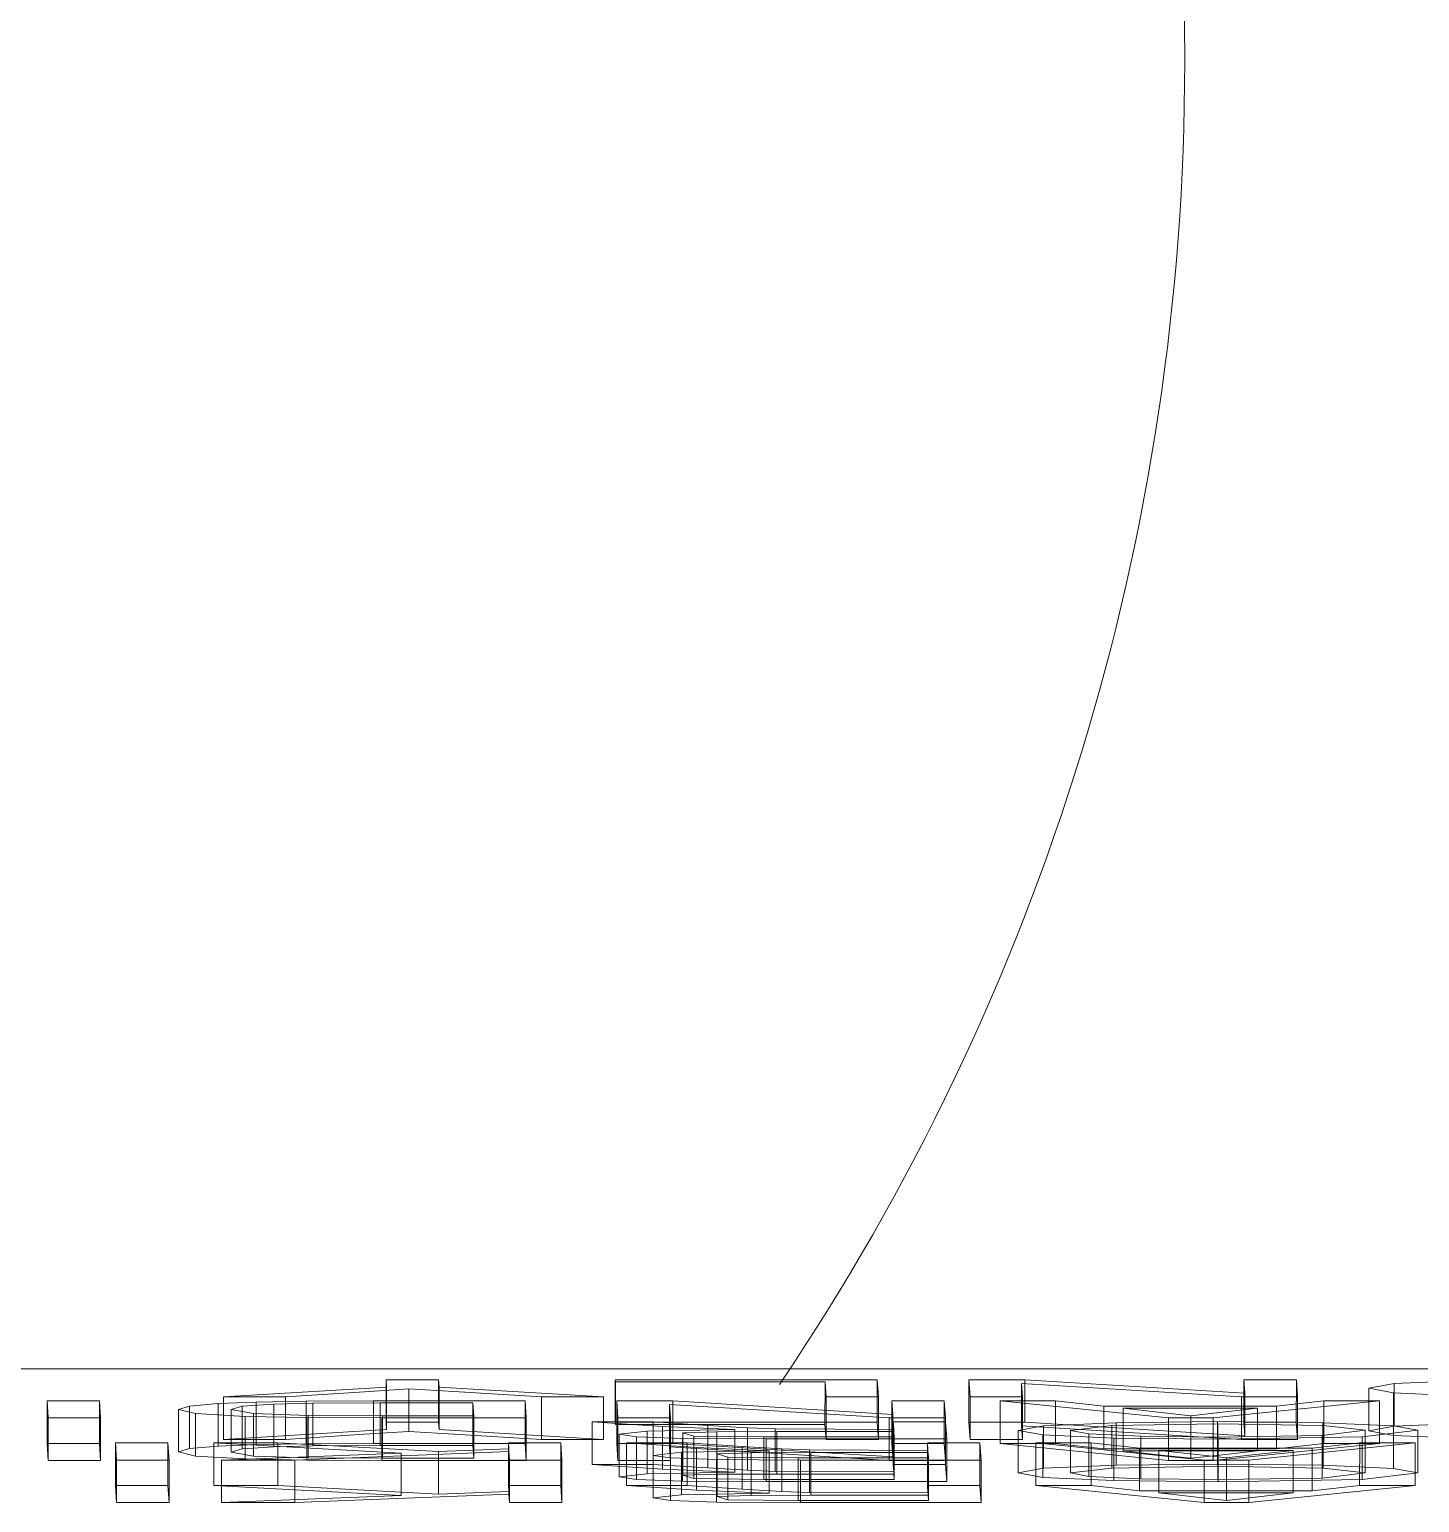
# Model space of a CAD drawing. Header units: metres. Extents: x -55 to 260, y -121 to 64.
# Drawn here: x 11.597 to 11.6558, y 19.6946 to 19.7569 of the extents above; entities that cross this region are included whole.
import ezdxf

# ---------------------------------------------------------------- set-up
doc = ezdxf.new("R2010")
doc.units = ezdxf.units.M
doc.layers.add('0-1', color=7, linetype='Continuous', lineweight=5)
doc.layers.add('45ESTAC-1', color=253, linetype='Continuous', lineweight=5)

# ---------------------------------------------------------------- blocks, each defined once
blk = doc.blocks.new('Sign - SpeedLimit_Handicap - Handicap-V264-A1 _ A700')
at = {"layer": '45ESTAC-1'}
for p, q in [((11.654283, 19.70023), (11.409484, 19.70023)), ((11.612084, 19.697964), (11.612085, 19.699763)), ((11.6143, 19.699763), (11.612085, 19.699763)), ((11.612085, 19.699763), (11.612106, 19.699457)), ((11.614321, 19.699457), (11.6143, 19.699763)), ((11.6143, 19.699763), (11.6143, 19.697964)), ((11.632854, 19.699763), (11.621777, 19.699763)), ((11.621777, 19.699763), (11.621783, 19.699672)), ((11.621777, 19.697964), (11.621777, 19.699763)), ((11.621783, 19.699672), (11.630645, 19.699672)), ((11.621783, 19.697874), (11.621783, 19.699672)), ((11.630644, 19.697874), (11.630645, 19.699672)), ((11.630645, 19.699672), (11.630688, 19.699041)), ((11.632854, 19.699763), (11.632853, 19.697964)), ((11.632904, 19.699041), (11.632854, 19.699763)), ((11.63673, 19.697964), (11.636731, 19.699763)), ((11.639102, 19.699763), (11.636731, 19.699763)), ((11.636731, 19.699763), (11.636781, 19.699041)), ((11.648401, 19.699191), (11.639102, 19.699763)), ((11.639102, 19.697964), (11.639102, 19.699763)), ((11.650577, 19.699763), (11.648361, 19.699763)), ((11.648361, 19.699763), (11.648401, 19.699191)), ((11.648361, 19.697964), (11.648361, 19.699763)), ((11.650577, 19.699763), (11.650576, 19.697964)), ((11.650627, 19.699041), (11.650577, 19.699763)), ((11.657781, 19.699729), (11.654718, 19.699599)), ((11.605211, 19.697243), (11.605212, 19.699041)), ((11.612106, 19.699457), (11.605212, 19.699041)), ((11.605212, 19.699041), (11.607825, 19.699041)), ((11.607825, 19.699041), (11.611164, 19.699255)), ((11.607825, 19.697243), (11.607825, 19.699041)), ((11.611164, 19.699255), (11.61305, 19.699376)), ((11.612106, 19.697658), (11.612106, 19.699457)), ((11.61305, 19.699376), (11.614949, 19.699263)), ((11.61305, 19.697578), (11.61305, 19.699376)), ((11.621273, 19.699041), (11.614321, 19.699457)), ((11.614321, 19.697658), (11.614321, 19.699457)), ((11.614949, 19.699263), (11.61866, 19.699041)), ((11.618659, 19.697243), (11.61866, 19.699041)), ((11.61866, 19.699041), (11.621273, 19.699041)), ((11.621273, 19.697243), (11.621273, 19.699041)), ((11.630688, 19.699041), (11.632904, 19.699041)), ((11.630688, 19.697243), (11.630688, 19.699041)), ((11.632904, 19.697243), (11.632904, 19.699041)), ((11.63678, 19.697243), (11.636781, 19.699041)), ((11.636781, 19.699041), (11.638996, 19.699041)), ((11.638996, 19.699041), (11.638956, 19.699613)), ((11.638956, 19.699613), (11.648256, 19.699041)), ((11.638956, 19.697814), (11.638956, 19.699613)), ((11.638996, 19.697243), (11.638996, 19.699041)), ((11.648255, 19.697243), (11.648256, 19.699041)), ((11.648256, 19.699041), (11.650627, 19.699041)), ((11.648401, 19.697392), (11.648401, 19.699191)), ((11.650627, 19.697243), (11.650627, 19.699041)), ((11.654718, 19.699599), (11.653648, 19.699403)), ((11.653648, 19.699403), (11.654691, 19.69921)), ((11.653648, 19.697605), (11.653648, 19.699403)), ((11.654691, 19.69921), (11.657694, 19.699077)), ((11.654691, 19.697411), (11.654691, 19.69921)), ((11.654718, 19.6978), (11.654718, 19.699599)), ((11.599962, 19.698872), (11.597746, 19.698872)), ((11.597746, 19.698872), (11.597797, 19.698151)), ((11.597746, 19.697073), (11.597746, 19.698872)), ((11.600012, 19.698151), (11.599962, 19.698872)), ((11.599962, 19.698872), (11.599962, 19.697073)), ((11.603772, 19.698653), (11.60331, 19.698507)), ((11.60331, 19.698507), (11.604019, 19.698336)), ((11.60331, 19.696709), (11.60331, 19.698507)), ((11.604976, 19.698758), (11.603772, 19.698653)), ((11.603772, 19.696854), (11.603772, 19.698653)), ((11.60659, 19.698823), (11.604976, 19.698758)), ((11.604976, 19.69696), (11.604976, 19.698758)), ((11.605525, 19.696707), (11.605526, 19.698506)), ((11.605526, 19.698506), (11.605999, 19.698642)), ((11.606483, 19.698335), (11.605526, 19.698506)), ((11.605998, 19.696844), (11.605999, 19.698642)), ((11.605999, 19.698642), (11.60734, 19.698732)), ((11.606589, 19.697025), (11.60659, 19.698823)), ((11.608705, 19.69886), (11.60659, 19.698823)), ((11.60734, 19.698732), (11.608982, 19.698769)), ((11.60734, 19.696933), (11.60734, 19.698732)), ((11.611554, 19.698872), (11.608705, 19.69886)), ((11.608705, 19.697061), (11.608705, 19.69886)), ((11.608982, 19.698769), (11.611832, 19.698782)), ((11.608982, 19.69697), (11.608982, 19.698769)), ((11.611553, 19.697073), (11.611554, 19.698872)), ((11.617962, 19.698872), (11.611554, 19.698872)), ((11.611832, 19.698782), (11.615753, 19.698782)), ((11.611832, 19.696983), (11.611832, 19.698782)), ((11.615753, 19.698782), (11.615752, 19.696983)), ((11.615753, 19.698782), (11.61579, 19.698241)), ((11.618012, 19.698151), (11.617962, 19.698872)), ((11.617962, 19.698872), (11.617962, 19.697073)), ((11.621838, 19.697073), (11.621839, 19.698872)), ((11.62421, 19.698872), (11.621839, 19.698872)), ((11.621839, 19.698872), (11.621889, 19.698151)), ((11.624104, 19.698151), (11.624064, 19.698722)), ((11.624064, 19.698722), (11.633364, 19.698151)), ((11.624064, 19.696924), (11.624064, 19.698722)), ((11.633509, 19.6983), (11.62421, 19.698872)), ((11.62421, 19.697073), (11.62421, 19.698872)), ((11.635685, 19.698872), (11.633469, 19.698872)), ((11.633469, 19.698872), (11.633509, 19.6983)), ((11.633469, 19.697073), (11.633469, 19.698872)), ((11.635735, 19.698151), (11.635685, 19.698872)), ((11.635685, 19.698872), (11.635685, 19.697073)), ((11.638051, 19.697073), (11.638052, 19.698872)), ((11.640392, 19.698872), (11.638052, 19.698872)), ((11.638052, 19.698872), (11.645176, 19.698151)), ((11.642437, 19.698647), (11.640392, 19.698872)), ((11.640392, 19.697073), (11.640392, 19.698872)), ((11.649737, 19.698647), (11.642437, 19.698647)), ((11.642437, 19.696848), (11.642437, 19.698647)), ((11.644862, 19.698379), (11.643253, 19.698556)), ((11.643253, 19.698556), (11.64893, 19.698556)), ((11.643253, 19.696758), (11.643253, 19.698556)), ((11.647063, 19.698151), (11.654087, 19.698872)), ((11.64893, 19.698556), (11.647208, 19.698363)), ((11.64893, 19.698556), (11.648929, 19.696758)), ((11.651746, 19.698872), (11.649737, 19.698647)), ((11.649737, 19.696848), (11.649737, 19.698647)), ((11.654087, 19.698872), (11.651746, 19.698872)), ((11.651746, 19.697073), (11.651746, 19.698872)), ((11.654087, 19.698872), (11.654087, 19.697073)), ((11.597796, 19.696352), (11.597797, 19.698151)), ((11.597797, 19.698151), (11.600012, 19.698151)), ((11.600012, 19.696352), (11.600012, 19.698151)), ((11.604019, 19.698336), (11.606126, 19.698213)), ((11.604019, 19.696537), (11.604019, 19.698336)), ((11.606126, 19.698213), (11.608734, 19.698161)), ((11.606126, 19.696414), (11.606126, 19.698213)), ((11.608788, 19.698255), (11.606483, 19.698335)), ((11.606483, 19.696537), (11.606483, 19.698335)), ((11.608734, 19.698161), (11.611898, 19.698151)), ((11.608734, 19.696362), (11.608734, 19.698161)), ((11.611931, 19.698241), (11.608788, 19.698255)), ((11.608788, 19.696457), (11.608788, 19.698255)), ((11.611898, 19.698151), (11.618012, 19.698151)), ((11.611898, 19.696352), (11.611898, 19.698151)), ((11.61193, 19.696442), (11.611931, 19.698241)), ((11.61579, 19.698241), (11.611931, 19.698241)), ((11.612106, 19.697658), (11.612084, 19.697964)), ((11.612084, 19.697964), (11.6143, 19.697964)), ((11.6143, 19.697964), (11.614321, 19.697658)), ((11.61579, 19.696442), (11.61579, 19.698241)), ((11.618012, 19.696352), (11.618012, 19.698151)), ((11.623376, 19.697981), (11.620801, 19.697981)), ((11.620801, 19.697981), (11.62377, 19.697786)), ((11.620801, 19.696183), (11.620801, 19.697981)), ((11.621783, 19.697874), (11.621777, 19.697964)), ((11.621777, 19.697964), (11.632853, 19.697964)), ((11.630644, 19.697874), (11.621783, 19.697874)), ((11.621889, 19.698151), (11.624104, 19.698151)), ((11.621889, 19.696352), (11.621889, 19.698151)), ((11.625693, 19.697832), (11.623376, 19.697981)), ((11.623376, 19.696183), (11.623376, 19.697981)), ((11.62377, 19.697786), (11.626834, 19.697654)), ((11.62377, 19.695987), (11.62377, 19.697786)), ((11.624104, 19.696352), (11.624104, 19.698151)), ((11.625692, 19.696033), (11.625693, 19.697832)), ((11.627365, 19.697733), (11.625693, 19.697832)), ((11.630688, 19.697243), (11.630644, 19.697874)), ((11.632853, 19.697964), (11.632904, 19.697243)), ((11.633364, 19.698151), (11.635735, 19.698151)), ((11.633364, 19.696352), (11.633364, 19.698151)), ((11.633509, 19.696502), (11.633509, 19.6983)), ((11.635747, 19.697981), (11.633531, 19.697981)), ((11.633531, 19.697981), (11.633553, 19.697666)), ((11.633531, 19.696183), (11.633531, 19.697981)), ((11.635735, 19.696352), (11.635735, 19.698151)), ((11.635747, 19.697981), (11.635746, 19.696183)), ((11.635797, 19.69726), (11.635747, 19.697981)), ((11.63678, 19.697243), (11.63673, 19.697964)), ((11.63673, 19.697964), (11.639102, 19.697964)), ((11.639888, 19.697818), (11.638818, 19.697622)), ((11.648255, 19.697243), (11.638956, 19.697814)), ((11.638956, 19.697814), (11.638996, 19.697243)), ((11.639102, 19.697964), (11.648401, 19.697392)), ((11.642951, 19.697948), (11.639888, 19.697818)), ((11.639888, 19.696019), (11.639888, 19.697818)), ((11.641033, 19.697621), (11.642778, 19.697829)), ((11.642777, 19.696031), (11.642778, 19.697829)), ((11.642778, 19.697829), (11.647257, 19.697902)), ((11.647238, 19.697993), (11.642951, 19.697948)), ((11.642951, 19.69615), (11.642951, 19.697948)), ((11.646113, 19.698241), (11.644862, 19.698379)), ((11.645176, 19.698151), (11.647063, 19.698151)), ((11.645176, 19.696352), (11.645176, 19.698151)), ((11.647208, 19.698363), (11.646113, 19.698241)), ((11.646113, 19.696442), (11.646113, 19.698241)), ((11.647062, 19.696352), (11.647063, 19.698151)), ((11.651698, 19.697944), (11.647238, 19.697993)), ((11.647238, 19.696194), (11.647238, 19.697993)), ((11.647257, 19.697902), (11.651708, 19.69783)), ((11.647257, 19.696104), (11.647257, 19.697902)), ((11.648401, 19.697392), (11.648361, 19.697964)), ((11.648361, 19.697964), (11.650576, 19.697964)), ((11.650576, 19.697964), (11.650627, 19.697243)), ((11.654684, 19.69781), (11.651698, 19.697944)), ((11.651698, 19.696145), (11.651698, 19.697944)), ((11.651708, 19.69783), (11.653494, 19.697631)), ((11.651708, 19.696031), (11.651708, 19.69783)), ((11.653648, 19.697605), (11.654718, 19.6978)), ((11.655709, 19.69763), (11.654684, 19.69781)), ((11.654684, 19.696011), (11.654684, 19.69781)), ((11.654718, 19.6978), (11.657781, 19.697931)), ((11.605211, 19.697243), (11.612106, 19.697658)), ((11.607825, 19.697243), (11.605211, 19.697243)), ((11.611163, 19.697457), (11.607825, 19.697243)), ((11.61305, 19.697578), (11.611163, 19.697457)), ((11.614949, 19.697465), (11.61305, 19.697578)), ((11.614321, 19.697658), (11.621273, 19.697243)), ((11.618659, 19.697243), (11.614949, 19.697465)), ((11.621273, 19.697243), (11.618659, 19.697243)), ((11.623129, 19.697587), (11.621937, 19.697457)), ((11.621937, 19.697457), (11.622669, 19.697348)), ((11.621937, 19.695659), (11.621937, 19.697457)), ((11.622669, 19.697348), (11.624612, 19.697279)), ((11.622669, 19.69555), (11.622669, 19.697348)), ((11.623128, 19.695789), (11.623129, 19.697587)), ((11.626834, 19.697654), (11.623129, 19.697587)), ((11.624612, 19.697279), (11.62816, 19.69726)), ((11.624612, 19.695481), (11.624612, 19.697279)), ((11.624639, 19.697522), (11.626073, 19.697563)), ((11.625094, 19.697381), (11.624639, 19.697522)), ((11.624639, 19.695723), (11.624639, 19.697522)), ((11.628058, 19.69735), (11.625094, 19.697381)), ((11.625094, 19.695583), (11.625094, 19.697381)), ((11.626072, 19.695764), (11.626073, 19.697563)), ((11.626073, 19.697563), (11.628601, 19.697576)), ((11.626834, 19.695856), (11.626834, 19.697654)), ((11.628539, 19.697686), (11.627365, 19.697733)), ((11.627365, 19.695934), (11.627365, 19.697733)), ((11.633575, 19.69735), (11.628058, 19.69735)), ((11.628058, 19.695552), (11.628058, 19.69735)), ((11.62816, 19.69726), (11.635797, 19.69726)), ((11.62816, 19.695461), (11.62816, 19.69726)), ((11.633553, 19.697666), (11.628539, 19.697686)), ((11.628539, 19.695888), (11.628539, 19.697686)), ((11.628601, 19.697576), (11.633559, 19.697576)), ((11.628601, 19.695777), (11.628601, 19.697576)), ((11.632904, 19.697243), (11.630688, 19.697243)), ((11.633553, 19.695867), (11.633553, 19.697666)), ((11.633559, 19.697576), (11.633575, 19.69735)), ((11.633559, 19.697576), (11.633559, 19.695777)), ((11.633575, 19.695552), (11.633575, 19.69735)), ((11.635797, 19.695461), (11.635797, 19.69726)), ((11.638996, 19.697243), (11.63678, 19.697243)), ((11.638818, 19.697622), (11.639861, 19.697429)), ((11.638818, 19.695823), (11.638818, 19.697622)), ((11.639861, 19.697429), (11.642864, 19.697296)), ((11.639861, 19.69563), (11.639861, 19.697429)), ((11.641796, 19.697472), (11.641033, 19.697621)), ((11.641033, 19.695823), (11.641033, 19.697621)), ((11.644003, 19.697374), (11.641796, 19.697472)), ((11.641796, 19.695674), (11.641796, 19.697472)), ((11.642864, 19.697296), (11.647277, 19.697249)), ((11.642864, 19.695498), (11.642864, 19.697296)), ((11.647258, 19.697339), (11.644003, 19.697374)), ((11.644003, 19.695575), (11.644003, 19.697374)), ((11.647257, 19.69554), (11.647258, 19.697339)), ((11.651662, 19.697406), (11.647258, 19.697339)), ((11.647277, 19.697249), (11.653366, 19.69735)), ((11.647277, 19.69545), (11.647277, 19.697249)), ((11.650627, 19.697243), (11.648255, 19.697243)), ((11.653494, 19.697631), (11.651662, 19.697406)), ((11.651662, 19.695608), (11.651662, 19.697406)), ((11.653366, 19.69735), (11.655709, 19.69763)), ((11.653366, 19.695551), (11.653366, 19.69735)), ((11.653494, 19.697631), (11.653494, 19.695833)), ((11.654691, 19.697411), (11.653648, 19.697605)), ((11.657694, 19.697279), (11.654691, 19.697411)), ((11.655709, 19.69763), (11.655709, 19.695832)), ((11.597796, 19.696352), (11.597746, 19.697073)), ((11.597746, 19.697073), (11.599962, 19.697073)), ((11.599962, 19.697073), (11.600012, 19.696352)), ((11.602855, 19.697091), (11.600639, 19.697091)), ((11.600639, 19.697091), (11.600689, 19.696369)), ((11.600639, 19.695292), (11.600639, 19.697091)), ((11.602905, 19.696369), (11.602855, 19.697091)), ((11.602855, 19.697091), (11.602855, 19.695292)), ((11.60331, 19.696709), (11.603772, 19.696854)), ((11.604019, 19.696537), (11.60331, 19.696709)), ((11.603772, 19.696854), (11.604976, 19.69696)), ((11.606126, 19.696414), (11.604019, 19.696537)), ((11.607502, 19.697091), (11.604793, 19.697091)), ((11.604793, 19.697091), (11.612728, 19.696666)), ((11.604793, 19.695292), (11.604793, 19.697091)), ((11.604976, 19.69696), (11.606589, 19.697025)), ((11.612728, 19.696666), (11.60512, 19.696369)), ((11.605998, 19.696844), (11.605525, 19.696707)), ((11.605525, 19.696707), (11.606483, 19.696537)), ((11.60734, 19.696933), (11.605998, 19.696844)), ((11.606483, 19.696537), (11.608788, 19.696457)), ((11.606589, 19.697025), (11.608705, 19.697061)), ((11.608982, 19.69697), (11.60734, 19.696933)), ((11.614294, 19.696727), (11.607502, 19.697091)), ((11.607502, 19.695292), (11.607502, 19.697091)), ((11.608218, 19.696369), (11.61728, 19.696723)), ((11.608705, 19.697061), (11.611553, 19.697073)), ((11.611832, 19.696983), (11.608982, 19.69697)), ((11.611553, 19.697073), (11.617962, 19.697073)), ((11.615752, 19.696983), (11.611832, 19.696983)), ((11.612728, 19.694867), (11.612728, 19.696666)), ((11.617272, 19.696843), (11.614294, 19.696727)), ((11.614294, 19.694928), (11.614294, 19.696727)), ((11.61579, 19.696442), (11.615752, 19.696983)), ((11.617254, 19.695292), (11.617255, 19.697091)), ((11.61947, 19.697091), (11.617255, 19.697091)), ((11.617255, 19.697091), (11.617272, 19.696843)), ((11.617272, 19.695044), (11.617272, 19.696843)), ((11.61728, 19.696723), (11.617305, 19.696369)), ((11.61728, 19.694924), (11.61728, 19.696723)), ((11.617962, 19.697073), (11.618012, 19.696352)), ((11.61952, 19.696369), (11.61947, 19.697091)), ((11.61947, 19.697091), (11.61947, 19.695292)), ((11.621889, 19.696352), (11.621838, 19.697073)), ((11.621838, 19.697073), (11.62421, 19.697073)), ((11.624822, 19.697091), (11.622248, 19.697091)), ((11.622248, 19.697091), (11.625217, 19.696895)), ((11.622248, 19.695292), (11.622248, 19.697091)), ((11.624575, 19.696697), (11.623383, 19.696567)), ((11.623383, 19.696567), (11.624116, 19.696458)), ((11.623383, 19.694768), (11.623383, 19.696567)), ((11.633364, 19.696352), (11.624064, 19.696924)), ((11.624064, 19.696924), (11.624104, 19.696352)), ((11.62421, 19.697073), (11.633509, 19.696502)), ((11.628281, 19.696764), (11.624575, 19.696697)), ((11.624575, 19.694898), (11.624575, 19.696697)), ((11.627139, 19.696941), (11.624822, 19.697091)), ((11.624822, 19.695292), (11.624822, 19.697091)), ((11.625217, 19.696895), (11.628281, 19.696764)), ((11.625217, 19.695097), (11.625217, 19.696895)), ((11.626085, 19.696631), (11.627519, 19.696672)), ((11.626541, 19.696491), (11.626085, 19.696631)), ((11.626085, 19.694833), (11.626085, 19.696631)), ((11.628812, 19.696842), (11.627139, 19.696941)), ((11.627139, 19.695143), (11.627139, 19.696941)), ((11.627519, 19.696672), (11.630047, 19.696685)), ((11.627519, 19.694874), (11.627519, 19.696672)), ((11.628281, 19.694965), (11.628281, 19.696764)), ((11.629985, 19.696796), (11.628812, 19.696842)), ((11.628812, 19.695044), (11.628812, 19.696842)), ((11.635, 19.696775), (11.629985, 19.696796)), ((11.629985, 19.694997), (11.629985, 19.696796)), ((11.630047, 19.696685), (11.635006, 19.696685)), ((11.630047, 19.694886), (11.630047, 19.696685)), ((11.633509, 19.696502), (11.633469, 19.697073)), ((11.633469, 19.697073), (11.635685, 19.697073)), ((11.634977, 19.695292), (11.634978, 19.697091)), ((11.637193, 19.697091), (11.634978, 19.697091)), ((11.634978, 19.697091), (11.635, 19.696775)), ((11.634999, 19.694977), (11.635, 19.696775)), ((11.635006, 19.696685), (11.635022, 19.69646)), ((11.635006, 19.696685), (11.635006, 19.694886)), ((11.635685, 19.697073), (11.635735, 19.696352)), ((11.637243, 19.696369), (11.637193, 19.697091)), ((11.637193, 19.697091), (11.637193, 19.695292)), ((11.645176, 19.696352), (11.638051, 19.697073)), ((11.638051, 19.697073), (11.640392, 19.697073)), ((11.641901, 19.697091), (11.63956, 19.697091)), ((11.63956, 19.697091), (11.646685, 19.696369)), ((11.63956, 19.695292), (11.63956, 19.697091)), ((11.640392, 19.697073), (11.642437, 19.696848)), ((11.643946, 19.696865), (11.641901, 19.697091)), ((11.641901, 19.695292), (11.641901, 19.697091)), ((11.642437, 19.696848), (11.649737, 19.696848)), ((11.648929, 19.696758), (11.643253, 19.696758)), ((11.643253, 19.696758), (11.644862, 19.69658)), ((11.651245, 19.696865), (11.643946, 19.696865)), ((11.643946, 19.695067), (11.643946, 19.696865)), ((11.64637, 19.696598), (11.644761, 19.696775)), ((11.644761, 19.696775), (11.650438, 19.696775)), ((11.644761, 19.694977), (11.644761, 19.696775)), ((11.644862, 19.69658), (11.646113, 19.696442)), ((11.646113, 19.696442), (11.647208, 19.696565)), ((11.647622, 19.69646), (11.64637, 19.696598)), ((11.654087, 19.697073), (11.647062, 19.696352)), ((11.647208, 19.696565), (11.648929, 19.696758)), ((11.648716, 19.696582), (11.647622, 19.69646)), ((11.648571, 19.696369), (11.655595, 19.697091)), ((11.650438, 19.696775), (11.648716, 19.696582)), ((11.649737, 19.696848), (11.651746, 19.697073)), ((11.650438, 19.696775), (11.650438, 19.694977)), ((11.653255, 19.697091), (11.651245, 19.696865)), ((11.651245, 19.695067), (11.651245, 19.696865)), ((11.651746, 19.697073), (11.654087, 19.697073)), ((11.653254, 19.695292), (11.653255, 19.697091)), ((11.655595, 19.697091), (11.653255, 19.697091)), ((11.655595, 19.697091), (11.655595, 19.695292)), ((11.600012, 19.696352), (11.597796, 19.696352)), ((11.600689, 19.696369), (11.602905, 19.696369)), ((11.600689, 19.694571), (11.600689, 19.696369)), ((11.602905, 19.694571), (11.602905, 19.696369)), ((11.60512, 19.696369), (11.608218, 19.696369)), ((11.60512, 19.694571), (11.60512, 19.696369)), ((11.608734, 19.696362), (11.606126, 19.696414)), ((11.608218, 19.694571), (11.608218, 19.696369)), ((11.611898, 19.696352), (11.608734, 19.696362)), ((11.608788, 19.696457), (11.61193, 19.696442)), ((11.618012, 19.696352), (11.611898, 19.696352)), ((11.61193, 19.696442), (11.61579, 19.696442)), ((11.617305, 19.696369), (11.61952, 19.696369)), ((11.617305, 19.694571), (11.617305, 19.696369)), ((11.61952, 19.694571), (11.61952, 19.696369)), ((11.62377, 19.695987), (11.620801, 19.696183)), ((11.620801, 19.696183), (11.623376, 19.696183)), ((11.624104, 19.696352), (11.621889, 19.696352)), ((11.623376, 19.696183), (11.625692, 19.696033)), ((11.626834, 19.695856), (11.62377, 19.695987)), ((11.624116, 19.696458), (11.626059, 19.696389)), ((11.624116, 19.694659), (11.624116, 19.696458)), ((11.625692, 19.696033), (11.627365, 19.695934)), ((11.626059, 19.696389), (11.629606, 19.696369)), ((11.626059, 19.69459), (11.626059, 19.696389)), ((11.629505, 19.69646), (11.626541, 19.696491)), ((11.626541, 19.694692), (11.626541, 19.696491)), ((11.627365, 19.695934), (11.628539, 19.695888)), ((11.635022, 19.69646), (11.629505, 19.69646)), ((11.629505, 19.694661), (11.629505, 19.69646)), ((11.629606, 19.696369), (11.637243, 19.696369)), ((11.629606, 19.694571), (11.629606, 19.696369)), ((11.635735, 19.696352), (11.633364, 19.696352)), ((11.633553, 19.695867), (11.633531, 19.696183)), ((11.633531, 19.696183), (11.635746, 19.696183)), ((11.635021, 19.694661), (11.635022, 19.69646)), ((11.635746, 19.696183), (11.635797, 19.695461)), ((11.637243, 19.694571), (11.637243, 19.696369)), ((11.638818, 19.695823), (11.639888, 19.696019)), ((11.639888, 19.696019), (11.642951, 19.69615)), ((11.642777, 19.696031), (11.641033, 19.695823)), ((11.647257, 19.696104), (11.642777, 19.696031)), ((11.642951, 19.69615), (11.647238, 19.696194)), ((11.647062, 19.696352), (11.645176, 19.696352)), ((11.646684, 19.694571), (11.646685, 19.696369)), ((11.646685, 19.696369), (11.648571, 19.696369)), ((11.647238, 19.696194), (11.651698, 19.696145)), ((11.651708, 19.696031), (11.647257, 19.696104)), ((11.647621, 19.694661), (11.647622, 19.69646)), ((11.648571, 19.694571), (11.648571, 19.696369)), ((11.651698, 19.696145), (11.654684, 19.696011)), ((11.653494, 19.695833), (11.651708, 19.696031)), ((11.654684, 19.696011), (11.655709, 19.695832)), ((11.600689, 19.694571), (11.600639, 19.695292)), ((11.600639, 19.695292), (11.602855, 19.695292)), ((11.602855, 19.695292), (11.602905, 19.694571)), ((11.612728, 19.694867), (11.604793, 19.695292)), ((11.604793, 19.695292), (11.607502, 19.695292)), ((11.607502, 19.695292), (11.614294, 19.694928)), ((11.617272, 19.695044), (11.617254, 19.695292)), ((11.617254, 19.695292), (11.61947, 19.695292)), ((11.61947, 19.695292), (11.61952, 19.694571)), ((11.621937, 19.695659), (11.623128, 19.695789)), ((11.622669, 19.69555), (11.621937, 19.695659)), ((11.625217, 19.695097), (11.622248, 19.695292)), ((11.622248, 19.695292), (11.624822, 19.695292)), ((11.624612, 19.695481), (11.622669, 19.69555)), ((11.623128, 19.695789), (11.626834, 19.695856)), ((11.62816, 19.695461), (11.624612, 19.695481)), ((11.626072, 19.695764), (11.624639, 19.695723)), ((11.624639, 19.695723), (11.625094, 19.695583)), ((11.624822, 19.695292), (11.627139, 19.695143)), ((11.625094, 19.695583), (11.628058, 19.695552)), ((11.628601, 19.695777), (11.626072, 19.695764)), ((11.628058, 19.695552), (11.633575, 19.695552)), ((11.635797, 19.695461), (11.62816, 19.695461)), ((11.628539, 19.695888), (11.633553, 19.695867)), ((11.633559, 19.695777), (11.628601, 19.695777)), ((11.633575, 19.695552), (11.633559, 19.695777)), ((11.634999, 19.694977), (11.634977, 19.695292)), ((11.634977, 19.695292), (11.637193, 19.695292)), ((11.637193, 19.695292), (11.637243, 19.694571)), ((11.639861, 19.69563), (11.638818, 19.695823)), ((11.646684, 19.694571), (11.63956, 19.695292)), ((11.63956, 19.695292), (11.641901, 19.695292)), ((11.642864, 19.695498), (11.639861, 19.69563)), ((11.641033, 19.695823), (11.641796, 19.695674)), ((11.641796, 19.695674), (11.644003, 19.695575)), ((11.641901, 19.695292), (11.643946, 19.695067)), ((11.647277, 19.69545), (11.642864, 19.695498)), ((11.644003, 19.695575), (11.647257, 19.69554)), ((11.647257, 19.69554), (11.651662, 19.695608)), ((11.653366, 19.695551), (11.647277, 19.69545)), ((11.655595, 19.695292), (11.648571, 19.694571)), ((11.651245, 19.695067), (11.653254, 19.695292)), ((11.651662, 19.695608), (11.653494, 19.695833)), ((11.653254, 19.695292), (11.655595, 19.695292)), ((11.655709, 19.695832), (11.653366, 19.695551)), ((11.60512, 19.694571), (11.612728, 19.694867)), ((11.61728, 19.694924), (11.608218, 19.694571)), ((11.614294, 19.694928), (11.617272, 19.695044)), ((11.617305, 19.694571), (11.61728, 19.694924)), ((11.623383, 19.694768), (11.624575, 19.694898)), ((11.624116, 19.694659), (11.623383, 19.694768)), ((11.626059, 19.69459), (11.624116, 19.694659)), ((11.624575, 19.694898), (11.628281, 19.694965)), ((11.628281, 19.694965), (11.625217, 19.695097)), ((11.627519, 19.694874), (11.626085, 19.694833)), ((11.626085, 19.694833), (11.626541, 19.694692)), ((11.626541, 19.694692), (11.629505, 19.694661)), ((11.627139, 19.695143), (11.628812, 19.695044)), ((11.630047, 19.694886), (11.627519, 19.694874)), ((11.628812, 19.695044), (11.629985, 19.694997)), ((11.629505, 19.694661), (11.635021, 19.694661)), ((11.629985, 19.694997), (11.634999, 19.694977)), ((11.635006, 19.694886), (11.630047, 19.694886)), ((11.635021, 19.694661), (11.635006, 19.694886)), ((11.643946, 19.695067), (11.651245, 19.695067)), ((11.650438, 19.694977), (11.644761, 19.694977)), ((11.644761, 19.694977), (11.64637, 19.694799)), ((11.64637, 19.694799), (11.647621, 19.694661)), ((11.647621, 19.694661), (11.648716, 19.694784)), ((11.648716, 19.694784), (11.650438, 19.694977)), ((11.602905, 19.694571), (11.600689, 19.694571)), ((11.608218, 19.694571), (11.60512, 19.694571)), ((11.61952, 19.694571), (11.617305, 19.694571)), ((11.629606, 19.694571), (11.626059, 19.69459)), ((11.637243, 19.694571), (11.629606, 19.694571)), ((11.648571, 19.694571), (11.646684, 19.694571))]:
    blk.add_line(p, q, dxfattribs=at)
for centre, major_axis, ratio, start_param, end_param in [((11.545857, 19.755497), (0.09976, 0.00693), 0.999167, 6.213776, 6.562842), ((11.545857, 19.755497), (0.09976, 0.00693), 0.999167, 5.619705, 6.213776), ((11.654368, 19.699009), (-0.03, 0.000003), 0.040709, 3.144425, 4.715221)]:
    blk.add_ellipse(centre, major_axis=major_axis, ratio=ratio, start_param=start_param, end_param=end_param, dxfattribs=at)
blk = doc.blocks.new('22011_AR_rvt-1-A1 _ A700')
at = {"layer": '45ESTAC-1'}
blk.add_blockref('Sign - SpeedLimit_Handicap - Handicap-V264-A1 _ A700', (0, 0), dxfattribs=at)
blk = doc.blocks.new('Sign - SpeedLimit_Handicap - Handicap-V657-A1 _ A700')
at = {"layer": '45ESTAC-1'}
for p, q in [((11.654283, 19.70023), (11.409484, 19.70023)), ((11.612084, 19.697964), (11.612085, 19.699763)), ((11.6143, 19.699763), (11.612085, 19.699763)), ((11.612085, 19.699763), (11.612106, 19.699457)), ((11.614321, 19.699457), (11.6143, 19.699763)), ((11.6143, 19.699763), (11.6143, 19.697964)), ((11.632854, 19.699763), (11.621777, 19.699763)), ((11.621777, 19.699763), (11.621783, 19.699672)), ((11.621777, 19.697964), (11.621777, 19.699763)), ((11.621783, 19.699672), (11.630645, 19.699672)), ((11.621783, 19.697874), (11.621783, 19.699672)), ((11.630644, 19.697874), (11.630645, 19.699672)), ((11.630645, 19.699672), (11.630688, 19.699041)), ((11.632854, 19.699763), (11.632853, 19.697964)), ((11.632904, 19.699041), (11.632854, 19.699763)), ((11.63673, 19.697964), (11.636731, 19.699763)), ((11.639102, 19.699763), (11.636731, 19.699763)), ((11.636731, 19.699763), (11.636781, 19.699041)), ((11.648401, 19.699191), (11.639102, 19.699763)), ((11.639102, 19.697964), (11.639102, 19.699763)), ((11.650577, 19.699763), (11.648361, 19.699763)), ((11.648361, 19.699763), (11.648401, 19.699191)), ((11.648361, 19.697964), (11.648361, 19.699763)), ((11.650577, 19.699763), (11.650576, 19.697964)), ((11.650627, 19.699041), (11.650577, 19.699763)), ((11.657781, 19.699729), (11.654718, 19.699599)), ((11.605211, 19.697243), (11.605212, 19.699041)), ((11.612106, 19.699457), (11.605212, 19.699041)), ((11.605212, 19.699041), (11.607825, 19.699041)), ((11.607825, 19.699041), (11.611164, 19.699255)), ((11.607825, 19.697243), (11.607825, 19.699041)), ((11.611164, 19.699255), (11.61305, 19.699376)), ((11.612106, 19.697658), (11.612106, 19.699457)), ((11.61305, 19.699376), (11.614949, 19.699263)), ((11.61305, 19.697578), (11.61305, 19.699376)), ((11.621273, 19.699041), (11.614321, 19.699457)), ((11.614321, 19.697658), (11.614321, 19.699457)), ((11.614949, 19.699263), (11.61866, 19.699041)), ((11.618659, 19.697243), (11.61866, 19.699041)), ((11.61866, 19.699041), (11.621273, 19.699041)), ((11.621273, 19.697243), (11.621273, 19.699041)), ((11.630688, 19.699041), (11.632904, 19.699041)), ((11.630688, 19.697243), (11.630688, 19.699041)), ((11.632904, 19.697243), (11.632904, 19.699041)), ((11.63678, 19.697243), (11.636781, 19.699041)), ((11.636781, 19.699041), (11.638996, 19.699041)), ((11.638996, 19.699041), (11.638956, 19.699613)), ((11.638956, 19.699613), (11.648256, 19.699041)), ((11.638956, 19.697814), (11.638956, 19.699613)), ((11.638996, 19.697243), (11.638996, 19.699041)), ((11.648255, 19.697243), (11.648256, 19.699041)), ((11.648256, 19.699041), (11.650627, 19.699041)), ((11.648401, 19.697392), (11.648401, 19.699191)), ((11.650627, 19.697243), (11.650627, 19.699041)), ((11.654718, 19.699599), (11.653648, 19.699403)), ((11.653648, 19.699403), (11.654691, 19.69921)), ((11.653648, 19.697605), (11.653648, 19.699403)), ((11.654691, 19.69921), (11.657694, 19.699077)), ((11.654691, 19.697411), (11.654691, 19.69921)), ((11.654718, 19.6978), (11.654718, 19.699599)), ((11.599962, 19.698872), (11.597746, 19.698872)), ((11.597746, 19.698872), (11.597797, 19.698151)), ((11.597746, 19.697073), (11.597746, 19.698872)), ((11.600012, 19.698151), (11.599962, 19.698872)), ((11.599962, 19.698872), (11.599962, 19.697073)), ((11.603772, 19.698653), (11.60331, 19.698507)), ((11.60331, 19.698507), (11.604019, 19.698336)), ((11.60331, 19.696709), (11.60331, 19.698507)), ((11.604976, 19.698758), (11.603772, 19.698653)), ((11.603772, 19.696854), (11.603772, 19.698653)), ((11.60659, 19.698823), (11.604976, 19.698758)), ((11.604976, 19.69696), (11.604976, 19.698758)), ((11.605525, 19.696707), (11.605526, 19.698506)), ((11.605526, 19.698506), (11.605999, 19.698642)), ((11.606483, 19.698335), (11.605526, 19.698506)), ((11.605998, 19.696844), (11.605999, 19.698642)), ((11.605999, 19.698642), (11.60734, 19.698732)), ((11.606589, 19.697025), (11.60659, 19.698823)), ((11.608705, 19.69886), (11.60659, 19.698823)), ((11.60734, 19.698732), (11.608982, 19.698769)), ((11.60734, 19.696933), (11.60734, 19.698732)), ((11.611554, 19.698872), (11.608705, 19.69886)), ((11.608705, 19.697061), (11.608705, 19.69886)), ((11.608982, 19.698769), (11.611832, 19.698782)), ((11.608982, 19.69697), (11.608982, 19.698769)), ((11.611553, 19.697073), (11.611554, 19.698872)), ((11.617962, 19.698872), (11.611554, 19.698872)), ((11.611832, 19.698782), (11.615753, 19.698782)), ((11.611832, 19.696983), (11.611832, 19.698782)), ((11.615753, 19.698782), (11.615752, 19.696983)), ((11.615753, 19.698782), (11.61579, 19.698241)), ((11.618012, 19.698151), (11.617962, 19.698872)), ((11.617962, 19.698872), (11.617962, 19.697073)), ((11.621838, 19.697073), (11.621839, 19.698872)), ((11.62421, 19.698872), (11.621839, 19.698872)), ((11.621839, 19.698872), (11.621889, 19.698151)), ((11.624104, 19.698151), (11.624064, 19.698722)), ((11.624064, 19.698722), (11.633364, 19.698151)), ((11.624064, 19.696924), (11.624064, 19.698722)), ((11.633509, 19.6983), (11.62421, 19.698872)), ((11.62421, 19.697073), (11.62421, 19.698872)), ((11.635685, 19.698872), (11.633469, 19.698872)), ((11.633469, 19.698872), (11.633509, 19.6983)), ((11.633469, 19.697073), (11.633469, 19.698872)), ((11.635735, 19.698151), (11.635685, 19.698872)), ((11.635685, 19.698872), (11.635685, 19.697073)), ((11.638051, 19.697073), (11.638052, 19.698872)), ((11.640392, 19.698872), (11.638052, 19.698872)), ((11.638052, 19.698872), (11.645176, 19.698151)), ((11.642437, 19.698647), (11.640392, 19.698872)), ((11.640392, 19.697073), (11.640392, 19.698872)), ((11.649737, 19.698647), (11.642437, 19.698647)), ((11.642437, 19.696848), (11.642437, 19.698647)), ((11.644862, 19.698379), (11.643253, 19.698556)), ((11.643253, 19.698556), (11.64893, 19.698556)), ((11.643253, 19.696758), (11.643253, 19.698556)), ((11.647063, 19.698151), (11.654087, 19.698872)), ((11.64893, 19.698556), (11.647208, 19.698363)), ((11.64893, 19.698556), (11.648929, 19.696758)), ((11.651746, 19.698872), (11.649737, 19.698647)), ((11.649737, 19.696848), (11.649737, 19.698647)), ((11.654087, 19.698872), (11.651746, 19.698872)), ((11.651746, 19.697073), (11.651746, 19.698872)), ((11.654087, 19.698872), (11.654087, 19.697073)), ((11.597796, 19.696352), (11.597797, 19.698151)), ((11.597797, 19.698151), (11.600012, 19.698151)), ((11.600012, 19.696352), (11.600012, 19.698151)), ((11.604019, 19.698336), (11.606126, 19.698213)), ((11.604019, 19.696537), (11.604019, 19.698336)), ((11.606126, 19.698213), (11.608734, 19.698161)), ((11.606126, 19.696414), (11.606126, 19.698213)), ((11.608788, 19.698255), (11.606483, 19.698335)), ((11.606483, 19.696537), (11.606483, 19.698335)), ((11.608734, 19.698161), (11.611898, 19.698151)), ((11.608734, 19.696362), (11.608734, 19.698161)), ((11.611931, 19.698241), (11.608788, 19.698255)), ((11.608788, 19.696457), (11.608788, 19.698255)), ((11.611898, 19.698151), (11.618012, 19.698151)), ((11.611898, 19.696352), (11.611898, 19.698151)), ((11.61193, 19.696442), (11.611931, 19.698241)), ((11.61579, 19.698241), (11.611931, 19.698241)), ((11.612106, 19.697658), (11.612084, 19.697964)), ((11.612084, 19.697964), (11.6143, 19.697964)), ((11.6143, 19.697964), (11.614321, 19.697658)), ((11.61579, 19.696442), (11.61579, 19.698241)), ((11.618012, 19.696352), (11.618012, 19.698151)), ((11.623376, 19.697981), (11.620801, 19.697981)), ((11.620801, 19.697981), (11.62377, 19.697786)), ((11.620801, 19.696183), (11.620801, 19.697981)), ((11.621783, 19.697874), (11.621777, 19.697964)), ((11.621777, 19.697964), (11.632853, 19.697964)), ((11.630644, 19.697874), (11.621783, 19.697874)), ((11.621889, 19.698151), (11.624104, 19.698151)), ((11.621889, 19.696352), (11.621889, 19.698151)), ((11.625693, 19.697832), (11.623376, 19.697981)), ((11.623376, 19.696183), (11.623376, 19.697981)), ((11.62377, 19.697786), (11.626834, 19.697654)), ((11.62377, 19.695987), (11.62377, 19.697786)), ((11.624104, 19.696352), (11.624104, 19.698151)), ((11.625692, 19.696033), (11.625693, 19.697832)), ((11.627365, 19.697733), (11.625693, 19.697832)), ((11.630688, 19.697243), (11.630644, 19.697874)), ((11.632853, 19.697964), (11.632904, 19.697243)), ((11.633364, 19.698151), (11.635735, 19.698151)), ((11.633364, 19.696352), (11.633364, 19.698151)), ((11.633509, 19.696502), (11.633509, 19.6983)), ((11.635747, 19.697981), (11.633531, 19.697981)), ((11.633531, 19.697981), (11.633553, 19.697666)), ((11.633531, 19.696183), (11.633531, 19.697981)), ((11.635735, 19.696352), (11.635735, 19.698151)), ((11.635747, 19.697981), (11.635746, 19.696183)), ((11.635797, 19.69726), (11.635747, 19.697981)), ((11.63678, 19.697243), (11.63673, 19.697964)), ((11.63673, 19.697964), (11.639102, 19.697964)), ((11.639888, 19.697818), (11.638818, 19.697622)), ((11.648255, 19.697243), (11.638956, 19.697814)), ((11.638956, 19.697814), (11.638996, 19.697243)), ((11.639102, 19.697964), (11.648401, 19.697392)), ((11.642951, 19.697948), (11.639888, 19.697818)), ((11.639888, 19.696019), (11.639888, 19.697818)), ((11.641033, 19.697621), (11.642778, 19.697829)), ((11.642777, 19.696031), (11.642778, 19.697829)), ((11.642778, 19.697829), (11.647257, 19.697902)), ((11.647238, 19.697993), (11.642951, 19.697948)), ((11.642951, 19.69615), (11.642951, 19.697948)), ((11.646113, 19.698241), (11.644862, 19.698379)), ((11.645176, 19.698151), (11.647063, 19.698151)), ((11.645176, 19.696352), (11.645176, 19.698151)), ((11.647208, 19.698363), (11.646113, 19.698241)), ((11.646113, 19.696442), (11.646113, 19.698241)), ((11.647062, 19.696352), (11.647063, 19.698151)), ((11.651698, 19.697944), (11.647238, 19.697993)), ((11.647238, 19.696194), (11.647238, 19.697993)), ((11.647257, 19.697902), (11.651708, 19.69783)), ((11.647257, 19.696104), (11.647257, 19.697902)), ((11.648401, 19.697392), (11.648361, 19.697964)), ((11.648361, 19.697964), (11.650576, 19.697964)), ((11.650576, 19.697964), (11.650627, 19.697243)), ((11.654684, 19.69781), (11.651698, 19.697944)), ((11.651698, 19.696145), (11.651698, 19.697944)), ((11.651708, 19.69783), (11.653494, 19.697631)), ((11.651708, 19.696031), (11.651708, 19.69783)), ((11.653648, 19.697605), (11.654718, 19.6978)), ((11.655709, 19.69763), (11.654684, 19.69781)), ((11.654684, 19.696011), (11.654684, 19.69781)), ((11.654718, 19.6978), (11.657781, 19.697931)), ((11.605211, 19.697243), (11.612106, 19.697658)), ((11.607825, 19.697243), (11.605211, 19.697243)), ((11.611163, 19.697457), (11.607825, 19.697243)), ((11.61305, 19.697578), (11.611163, 19.697457)), ((11.614949, 19.697465), (11.61305, 19.697578)), ((11.614321, 19.697658), (11.621273, 19.697243)), ((11.618659, 19.697243), (11.614949, 19.697465)), ((11.621273, 19.697243), (11.618659, 19.697243)), ((11.623129, 19.697587), (11.621937, 19.697457)), ((11.621937, 19.697457), (11.622669, 19.697348)), ((11.621937, 19.695659), (11.621937, 19.697457)), ((11.622669, 19.697348), (11.624612, 19.697279)), ((11.622669, 19.69555), (11.622669, 19.697348)), ((11.623128, 19.695789), (11.623129, 19.697587)), ((11.626834, 19.697654), (11.623129, 19.697587)), ((11.624612, 19.697279), (11.62816, 19.69726)), ((11.624612, 19.695481), (11.624612, 19.697279)), ((11.624639, 19.697522), (11.626073, 19.697563)), ((11.625094, 19.697381), (11.624639, 19.697522)), ((11.624639, 19.695723), (11.624639, 19.697522)), ((11.628058, 19.69735), (11.625094, 19.697381)), ((11.625094, 19.695583), (11.625094, 19.697381)), ((11.626072, 19.695764), (11.626073, 19.697563)), ((11.626073, 19.697563), (11.628601, 19.697576)), ((11.626834, 19.695856), (11.626834, 19.697654)), ((11.628539, 19.697686), (11.627365, 19.697733)), ((11.627365, 19.695934), (11.627365, 19.697733)), ((11.633575, 19.69735), (11.628058, 19.69735)), ((11.628058, 19.695552), (11.628058, 19.69735)), ((11.62816, 19.69726), (11.635797, 19.69726)), ((11.62816, 19.695461), (11.62816, 19.69726)), ((11.633553, 19.697666), (11.628539, 19.697686)), ((11.628539, 19.695888), (11.628539, 19.697686)), ((11.628601, 19.697576), (11.633559, 19.697576)), ((11.628601, 19.695777), (11.628601, 19.697576)), ((11.632904, 19.697243), (11.630688, 19.697243)), ((11.633553, 19.695867), (11.633553, 19.697666)), ((11.633559, 19.697576), (11.633575, 19.69735)), ((11.633559, 19.697576), (11.633559, 19.695777)), ((11.633575, 19.695552), (11.633575, 19.69735)), ((11.635797, 19.695461), (11.635797, 19.69726)), ((11.638996, 19.697243), (11.63678, 19.697243)), ((11.638818, 19.697622), (11.639861, 19.697429)), ((11.638818, 19.695823), (11.638818, 19.697622)), ((11.639861, 19.697429), (11.642864, 19.697296)), ((11.639861, 19.69563), (11.639861, 19.697429)), ((11.641796, 19.697472), (11.641033, 19.697621)), ((11.641033, 19.695823), (11.641033, 19.697621)), ((11.644003, 19.697374), (11.641796, 19.697472)), ((11.641796, 19.695674), (11.641796, 19.697472)), ((11.642864, 19.697296), (11.647277, 19.697249)), ((11.642864, 19.695498), (11.642864, 19.697296)), ((11.647258, 19.697339), (11.644003, 19.697374)), ((11.644003, 19.695575), (11.644003, 19.697374)), ((11.647257, 19.69554), (11.647258, 19.697339)), ((11.651662, 19.697406), (11.647258, 19.697339)), ((11.647277, 19.697249), (11.653366, 19.69735)), ((11.647277, 19.69545), (11.647277, 19.697249)), ((11.650627, 19.697243), (11.648255, 19.697243)), ((11.653494, 19.697631), (11.651662, 19.697406)), ((11.651662, 19.695608), (11.651662, 19.697406)), ((11.653366, 19.69735), (11.655709, 19.69763)), ((11.653366, 19.695551), (11.653366, 19.69735)), ((11.653494, 19.697631), (11.653494, 19.695833)), ((11.654691, 19.697411), (11.653648, 19.697605)), ((11.657694, 19.697279), (11.654691, 19.697411)), ((11.655709, 19.69763), (11.655709, 19.695832)), ((11.597796, 19.696352), (11.597746, 19.697073)), ((11.597746, 19.697073), (11.599962, 19.697073)), ((11.599962, 19.697073), (11.600012, 19.696352)), ((11.602855, 19.697091), (11.600639, 19.697091)), ((11.600639, 19.697091), (11.600689, 19.696369)), ((11.600639, 19.695292), (11.600639, 19.697091)), ((11.602905, 19.696369), (11.602855, 19.697091)), ((11.602855, 19.697091), (11.602855, 19.695292)), ((11.60331, 19.696709), (11.603772, 19.696854)), ((11.604019, 19.696537), (11.60331, 19.696709)), ((11.603772, 19.696854), (11.604976, 19.69696)), ((11.606126, 19.696414), (11.604019, 19.696537)), ((11.607502, 19.697091), (11.604793, 19.697091)), ((11.604793, 19.697091), (11.612728, 19.696666)), ((11.604793, 19.695292), (11.604793, 19.697091)), ((11.604976, 19.69696), (11.606589, 19.697025)), ((11.612728, 19.696666), (11.60512, 19.696369)), ((11.605998, 19.696844), (11.605525, 19.696707)), ((11.605525, 19.696707), (11.606483, 19.696537)), ((11.60734, 19.696933), (11.605998, 19.696844)), ((11.606483, 19.696537), (11.608788, 19.696457)), ((11.606589, 19.697025), (11.608705, 19.697061)), ((11.608982, 19.69697), (11.60734, 19.696933)), ((11.614294, 19.696727), (11.607502, 19.697091)), ((11.607502, 19.695292), (11.607502, 19.697091)), ((11.608218, 19.696369), (11.61728, 19.696723)), ((11.608705, 19.697061), (11.611553, 19.697073)), ((11.611832, 19.696983), (11.608982, 19.69697)), ((11.611553, 19.697073), (11.617962, 19.697073)), ((11.615752, 19.696983), (11.611832, 19.696983)), ((11.612728, 19.694867), (11.612728, 19.696666)), ((11.617272, 19.696843), (11.614294, 19.696727)), ((11.614294, 19.694928), (11.614294, 19.696727)), ((11.61579, 19.696442), (11.615752, 19.696983)), ((11.617254, 19.695292), (11.617255, 19.697091)), ((11.61947, 19.697091), (11.617255, 19.697091)), ((11.617255, 19.697091), (11.617272, 19.696843)), ((11.617272, 19.695044), (11.617272, 19.696843)), ((11.61728, 19.696723), (11.617305, 19.696369)), ((11.61728, 19.694924), (11.61728, 19.696723)), ((11.617962, 19.697073), (11.618012, 19.696352)), ((11.61952, 19.696369), (11.61947, 19.697091)), ((11.61947, 19.697091), (11.61947, 19.695292)), ((11.621889, 19.696352), (11.621838, 19.697073)), ((11.621838, 19.697073), (11.62421, 19.697073)), ((11.624822, 19.697091), (11.622248, 19.697091)), ((11.622248, 19.697091), (11.625217, 19.696895)), ((11.622248, 19.695292), (11.622248, 19.697091)), ((11.624575, 19.696697), (11.623383, 19.696567)), ((11.623383, 19.696567), (11.624116, 19.696458)), ((11.623383, 19.694768), (11.623383, 19.696567)), ((11.633364, 19.696352), (11.624064, 19.696924)), ((11.624064, 19.696924), (11.624104, 19.696352)), ((11.62421, 19.697073), (11.633509, 19.696502)), ((11.628281, 19.696764), (11.624575, 19.696697)), ((11.624575, 19.694898), (11.624575, 19.696697)), ((11.627139, 19.696941), (11.624822, 19.697091)), ((11.624822, 19.695292), (11.624822, 19.697091)), ((11.625217, 19.696895), (11.628281, 19.696764)), ((11.625217, 19.695097), (11.625217, 19.696895)), ((11.626085, 19.696631), (11.627519, 19.696672)), ((11.626541, 19.696491), (11.626085, 19.696631)), ((11.626085, 19.694833), (11.626085, 19.696631)), ((11.628812, 19.696842), (11.627139, 19.696941)), ((11.627139, 19.695143), (11.627139, 19.696941)), ((11.627519, 19.696672), (11.630047, 19.696685)), ((11.627519, 19.694874), (11.627519, 19.696672)), ((11.628281, 19.694965), (11.628281, 19.696764)), ((11.629985, 19.696796), (11.628812, 19.696842)), ((11.628812, 19.695044), (11.628812, 19.696842)), ((11.635, 19.696775), (11.629985, 19.696796)), ((11.629985, 19.694997), (11.629985, 19.696796)), ((11.630047, 19.696685), (11.635006, 19.696685)), ((11.630047, 19.694886), (11.630047, 19.696685)), ((11.633509, 19.696502), (11.633469, 19.697073)), ((11.633469, 19.697073), (11.635685, 19.697073)), ((11.634977, 19.695292), (11.634978, 19.697091)), ((11.637193, 19.697091), (11.634978, 19.697091)), ((11.634978, 19.697091), (11.635, 19.696775)), ((11.634999, 19.694977), (11.635, 19.696775)), ((11.635006, 19.696685), (11.635022, 19.69646)), ((11.635006, 19.696685), (11.635006, 19.694886)), ((11.635685, 19.697073), (11.635735, 19.696352)), ((11.637243, 19.696369), (11.637193, 19.697091)), ((11.637193, 19.697091), (11.637193, 19.695292)), ((11.645176, 19.696352), (11.638051, 19.697073)), ((11.638051, 19.697073), (11.640392, 19.697073)), ((11.641901, 19.697091), (11.63956, 19.697091)), ((11.63956, 19.697091), (11.646685, 19.696369)), ((11.63956, 19.695292), (11.63956, 19.697091)), ((11.640392, 19.697073), (11.642437, 19.696848)), ((11.643946, 19.696865), (11.641901, 19.697091)), ((11.641901, 19.695292), (11.641901, 19.697091)), ((11.642437, 19.696848), (11.649737, 19.696848)), ((11.648929, 19.696758), (11.643253, 19.696758)), ((11.643253, 19.696758), (11.644862, 19.69658)), ((11.651245, 19.696865), (11.643946, 19.696865)), ((11.643946, 19.695067), (11.643946, 19.696865)), ((11.64637, 19.696598), (11.644761, 19.696775)), ((11.644761, 19.696775), (11.650438, 19.696775)), ((11.644761, 19.694977), (11.644761, 19.696775)), ((11.644862, 19.69658), (11.646113, 19.696442)), ((11.646113, 19.696442), (11.647208, 19.696565)), ((11.647622, 19.69646), (11.64637, 19.696598)), ((11.654087, 19.697073), (11.647062, 19.696352)), ((11.647208, 19.696565), (11.648929, 19.696758)), ((11.648716, 19.696582), (11.647622, 19.69646)), ((11.648571, 19.696369), (11.655595, 19.697091)), ((11.650438, 19.696775), (11.648716, 19.696582)), ((11.649737, 19.696848), (11.651746, 19.697073)), ((11.650438, 19.696775), (11.650438, 19.694977)), ((11.653255, 19.697091), (11.651245, 19.696865)), ((11.651245, 19.695067), (11.651245, 19.696865)), ((11.651746, 19.697073), (11.654087, 19.697073)), ((11.653254, 19.695292), (11.653255, 19.697091)), ((11.655595, 19.697091), (11.653255, 19.697091)), ((11.655595, 19.697091), (11.655595, 19.695292)), ((11.600012, 19.696352), (11.597796, 19.696352)), ((11.600689, 19.696369), (11.602905, 19.696369)), ((11.600689, 19.694571), (11.600689, 19.696369)), ((11.602905, 19.694571), (11.602905, 19.696369)), ((11.60512, 19.696369), (11.608218, 19.696369)), ((11.60512, 19.694571), (11.60512, 19.696369)), ((11.608734, 19.696362), (11.606126, 19.696414)), ((11.608218, 19.694571), (11.608218, 19.696369)), ((11.611898, 19.696352), (11.608734, 19.696362)), ((11.608788, 19.696457), (11.61193, 19.696442)), ((11.618012, 19.696352), (11.611898, 19.696352)), ((11.61193, 19.696442), (11.61579, 19.696442)), ((11.617305, 19.696369), (11.61952, 19.696369)), ((11.617305, 19.694571), (11.617305, 19.696369)), ((11.61952, 19.694571), (11.61952, 19.696369)), ((11.62377, 19.695987), (11.620801, 19.696183)), ((11.620801, 19.696183), (11.623376, 19.696183)), ((11.624104, 19.696352), (11.621889, 19.696352)), ((11.623376, 19.696183), (11.625692, 19.696033)), ((11.626834, 19.695856), (11.62377, 19.695987)), ((11.624116, 19.696458), (11.626059, 19.696389)), ((11.624116, 19.694659), (11.624116, 19.696458)), ((11.625692, 19.696033), (11.627365, 19.695934)), ((11.626059, 19.696389), (11.629606, 19.696369)), ((11.626059, 19.69459), (11.626059, 19.696389)), ((11.629505, 19.69646), (11.626541, 19.696491)), ((11.626541, 19.694692), (11.626541, 19.696491)), ((11.627365, 19.695934), (11.628539, 19.695888)), ((11.635022, 19.69646), (11.629505, 19.69646)), ((11.629505, 19.694661), (11.629505, 19.69646)), ((11.629606, 19.696369), (11.637243, 19.696369)), ((11.629606, 19.694571), (11.629606, 19.696369)), ((11.635735, 19.696352), (11.633364, 19.696352)), ((11.633553, 19.695867), (11.633531, 19.696183)), ((11.633531, 19.696183), (11.635746, 19.696183)), ((11.635021, 19.694661), (11.635022, 19.69646)), ((11.635746, 19.696183), (11.635797, 19.695461)), ((11.637243, 19.694571), (11.637243, 19.696369)), ((11.638818, 19.695823), (11.639888, 19.696019)), ((11.639888, 19.696019), (11.642951, 19.69615)), ((11.642777, 19.696031), (11.641033, 19.695823)), ((11.647257, 19.696104), (11.642777, 19.696031)), ((11.642951, 19.69615), (11.647238, 19.696194)), ((11.647062, 19.696352), (11.645176, 19.696352)), ((11.646684, 19.694571), (11.646685, 19.696369)), ((11.646685, 19.696369), (11.648571, 19.696369)), ((11.647238, 19.696194), (11.651698, 19.696145)), ((11.651708, 19.696031), (11.647257, 19.696104)), ((11.647621, 19.694661), (11.647622, 19.69646)), ((11.648571, 19.694571), (11.648571, 19.696369)), ((11.651698, 19.696145), (11.654684, 19.696011)), ((11.653494, 19.695833), (11.651708, 19.696031)), ((11.654684, 19.696011), (11.655709, 19.695832)), ((11.600689, 19.694571), (11.600639, 19.695292)), ((11.600639, 19.695292), (11.602855, 19.695292)), ((11.602855, 19.695292), (11.602905, 19.694571)), ((11.612728, 19.694867), (11.604793, 19.695292)), ((11.604793, 19.695292), (11.607502, 19.695292)), ((11.607502, 19.695292), (11.614294, 19.694928)), ((11.617272, 19.695044), (11.617254, 19.695292)), ((11.617254, 19.695292), (11.61947, 19.695292)), ((11.61947, 19.695292), (11.61952, 19.694571)), ((11.621937, 19.695659), (11.623128, 19.695789)), ((11.622669, 19.69555), (11.621937, 19.695659)), ((11.625217, 19.695097), (11.622248, 19.695292)), ((11.622248, 19.695292), (11.624822, 19.695292)), ((11.624612, 19.695481), (11.622669, 19.69555)), ((11.623128, 19.695789), (11.626834, 19.695856)), ((11.62816, 19.695461), (11.624612, 19.695481)), ((11.626072, 19.695764), (11.624639, 19.695723)), ((11.624639, 19.695723), (11.625094, 19.695583)), ((11.624822, 19.695292), (11.627139, 19.695143)), ((11.625094, 19.695583), (11.628058, 19.695552)), ((11.628601, 19.695777), (11.626072, 19.695764)), ((11.628058, 19.695552), (11.633575, 19.695552)), ((11.635797, 19.695461), (11.62816, 19.695461)), ((11.628539, 19.695888), (11.633553, 19.695867)), ((11.633559, 19.695777), (11.628601, 19.695777)), ((11.633575, 19.695552), (11.633559, 19.695777)), ((11.634999, 19.694977), (11.634977, 19.695292)), ((11.634977, 19.695292), (11.637193, 19.695292)), ((11.637193, 19.695292), (11.637243, 19.694571)), ((11.639861, 19.69563), (11.638818, 19.695823)), ((11.646684, 19.694571), (11.63956, 19.695292)), ((11.63956, 19.695292), (11.641901, 19.695292)), ((11.642864, 19.695498), (11.639861, 19.69563)), ((11.641033, 19.695823), (11.641796, 19.695674)), ((11.641796, 19.695674), (11.644003, 19.695575)), ((11.641901, 19.695292), (11.643946, 19.695067)), ((11.647277, 19.69545), (11.642864, 19.695498)), ((11.644003, 19.695575), (11.647257, 19.69554)), ((11.647257, 19.69554), (11.651662, 19.695608)), ((11.653366, 19.695551), (11.647277, 19.69545)), ((11.655595, 19.695292), (11.648571, 19.694571)), ((11.651245, 19.695067), (11.653254, 19.695292)), ((11.651662, 19.695608), (11.653494, 19.695833)), ((11.653254, 19.695292), (11.655595, 19.695292)), ((11.655709, 19.695832), (11.653366, 19.695551)), ((11.60512, 19.694571), (11.612728, 19.694867)), ((11.61728, 19.694924), (11.608218, 19.694571)), ((11.614294, 19.694928), (11.617272, 19.695044)), ((11.617305, 19.694571), (11.61728, 19.694924)), ((11.623383, 19.694768), (11.624575, 19.694898)), ((11.624116, 19.694659), (11.623383, 19.694768)), ((11.626059, 19.69459), (11.624116, 19.694659)), ((11.624575, 19.694898), (11.628281, 19.694965)), ((11.628281, 19.694965), (11.625217, 19.695097)), ((11.627519, 19.694874), (11.626085, 19.694833)), ((11.626085, 19.694833), (11.626541, 19.694692)), ((11.626541, 19.694692), (11.629505, 19.694661)), ((11.627139, 19.695143), (11.628812, 19.695044)), ((11.630047, 19.694886), (11.627519, 19.694874)), ((11.628812, 19.695044), (11.629985, 19.694997)), ((11.629505, 19.694661), (11.635021, 19.694661)), ((11.629985, 19.694997), (11.634999, 19.694977)), ((11.635006, 19.694886), (11.630047, 19.694886)), ((11.635021, 19.694661), (11.635006, 19.694886)), ((11.643946, 19.695067), (11.651245, 19.695067)), ((11.650438, 19.694977), (11.644761, 19.694977)), ((11.644761, 19.694977), (11.64637, 19.694799)), ((11.64637, 19.694799), (11.647621, 19.694661)), ((11.647621, 19.694661), (11.648716, 19.694784)), ((11.648716, 19.694784), (11.650438, 19.694977)), ((11.602905, 19.694571), (11.600689, 19.694571)), ((11.608218, 19.694571), (11.60512, 19.694571)), ((11.61952, 19.694571), (11.617305, 19.694571)), ((11.629606, 19.694571), (11.626059, 19.69459)), ((11.637243, 19.694571), (11.629606, 19.694571)), ((11.648571, 19.694571), (11.646684, 19.694571))]:
    blk.add_line(p, q, dxfattribs=at)
for centre, major_axis, ratio, start_param, end_param in [((11.545857, 19.755497), (0.09976, 0.00693), 0.999167, 6.213776, 6.562842), ((11.545857, 19.755497), (0.09976, 0.00693), 0.999167, 5.619705, 6.213776), ((11.654368, 19.699009), (-0.03, 0.000003), 0.040709, 3.144425, 4.715221)]:
    blk.add_ellipse(centre, major_axis=major_axis, ratio=ratio, start_param=start_param, end_param=end_param, dxfattribs=at)
blk = doc.blocks.new('22011_AR_rvt-2-A1 _ A700')
at = {"layer": '45ESTAC-1'}
blk.add_blockref('Sign - SpeedLimit_Handicap - Handicap-V657-A1 _ A700', (0, 0), dxfattribs=at)

msp = doc.modelspace()

# ---------------------------------------------------------------- block references
at = {"layer": '0-1'}
for name in ['22011_AR_rvt-2-A1 _ A700', '22011_AR_rvt-1-A1 _ A700']:
    msp.add_blockref(name, (0, 0), dxfattribs=at)

doc.saveas('drawing.dxf')
